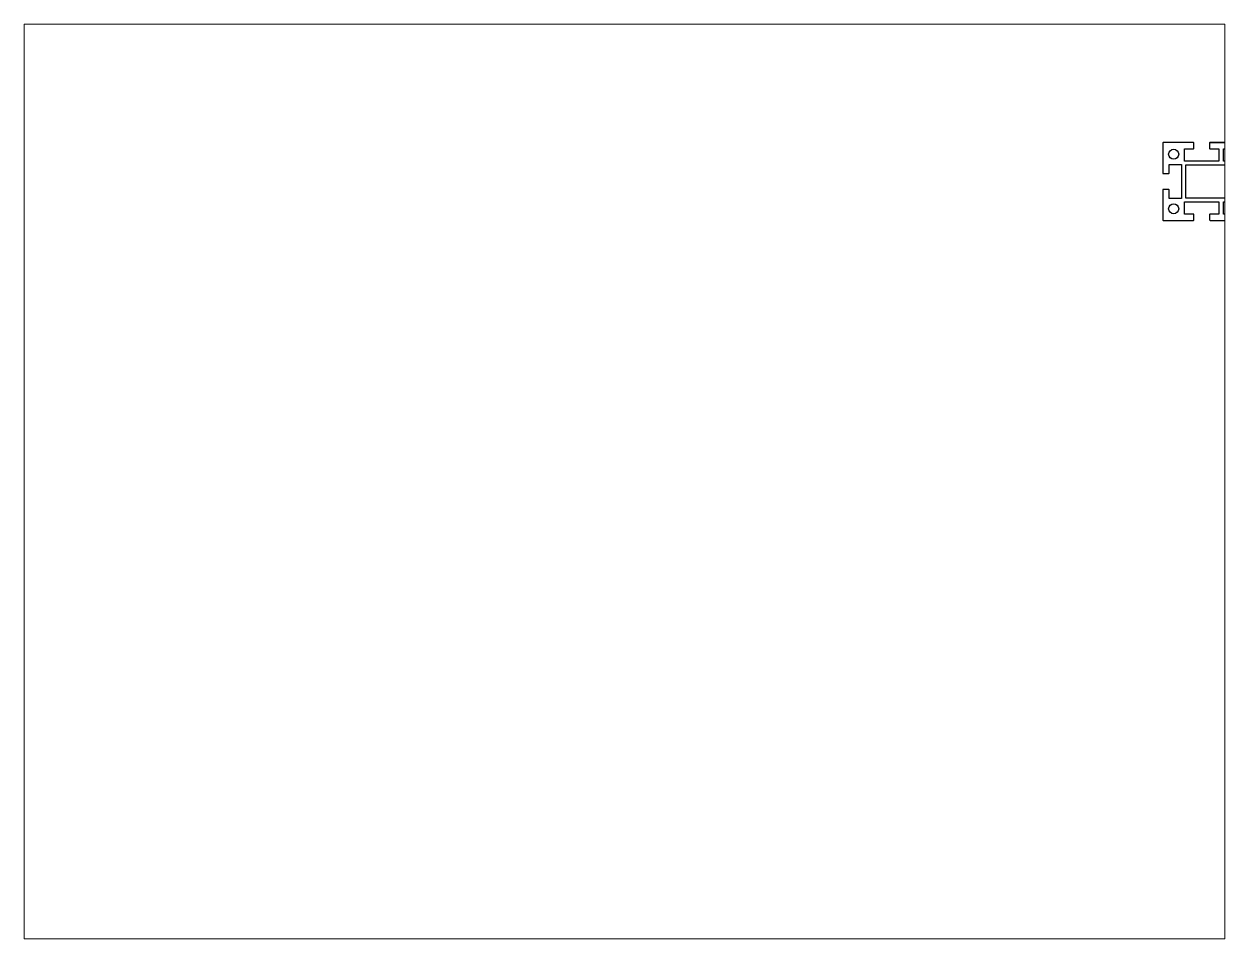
# Paper-space layout 'Layout1' of a CAD drawing. Extents: x 27 to 240, y 20 to 183.
# The model-space entities are those that its viewports show. They can reach past a viewport. Long polylines and large blocks are cut down to what shows.
import ezdxf

# ---------------------------------------------------------------- set-up
doc = ezdxf.new("R2010")
doc.units = 0
doc.header["$LTSCALE"] = 15
doc.layers.get('0').update_dxf_attribs({"linetype": 'CONTINUOUS'})

msp = doc.modelspace()

# ---------------------------------------------------------------- linework, layer by layer
for p, q in [((373.25, 239.17), (363.55, 239.17)), ((385.75, 239.17), (378.55, 239.17)), ((378.55, 239.17), (385.75, 239.17)), ((363.4, 239.02), (363.4, 229.34)), ((370.4, 237.17), (373.25, 237.17)), ((370.4, 233.17), (370.4, 237.17)), ((373.4, 237.32), (373.4, 239.02)), ((378.4, 239.02), (378.4, 237.32)), ((378.55, 237.17), (381.4, 237.17)), ((381.4, 237.17), (381.4, 233.17)), ((382.9, 237.17), (385.75, 237.17)), ((382.9, 233.17), (382.9, 237.17)), ((365.4, 232.17), (369.4, 232.17)), ((365.4, 229.34), (365.4, 232.17)), ((369.4, 232.17), (369.4, 221.17)), ((381.4, 233.17), (370.4, 233.17)), ((393.9, 233.17), (382.9, 233.17)), ((363.55, 229.19), (365.25, 229.19)), ((363.4, 223.99), (363.4, 214.32)), ((365.25, 224.14), (363.55, 224.14)), ((365.4, 221.17), (365.4, 223.99)), ((369.4, 221.17), (365.4, 221.17)), ((370.4, 220.17), (381.4, 220.17)), ((370.4, 216.17), (370.4, 220.17)), ((381.4, 220.17), (381.4, 216.17)), ((382.9, 220.17), (393.9, 220.17)), ((382.9, 216.17), (382.9, 220.17)), ((373.23, 216.17), (370.4, 216.17)), ((373.38, 214.32), (373.38, 216.02)), ((378.43, 216.02), (378.43, 214.32)), ((381.4, 216.17), (378.58, 216.17)), ((385.75, 216.17), (382.9, 216.17)), ((363.55, 214.17), (373.23, 214.17)), ((378.58, 214.17), (385.75, 214.17))]:
    msp.add_line(p, q)
msp.add_lwpolyline([(394.15, 221.42), (394.15, 231.92), (370.65, 231.92), (370.65, 221.42)], close=True)
for centre in [(366.9, 235.42), (366.9, 217.92)]:
    msp.add_circle(centre, 1.62)
for centre, start, end in [((363.55, 239.02), 90, 180), ((373.25, 239.02), 0, 90), ((378.55, 239.02), 90, 180), ((373.25, 237.32), 270, 0), ((378.55, 237.32), 180, 270), ((363.55, 229.34), 180, 270), ((365.25, 229.34), 270, 0), ((363.55, 223.99), 90, 180), ((365.25, 223.99), 0, 90), ((373.23, 216.02), 0, 90), ((378.58, 216.02), 90, 180), ((363.55, 214.32), 180, 270), ((373.23, 214.32), 270, 0), ((378.58, 214.32), 180, 270)]:
    msp.add_arc(centre, 0.15, start, end)

psp = doc.layouts.get("Layout1")

# ---------------------------------------------------------------- viewports
at = {"layer": '0', "color": 0, "linetype": 'BYBLOCK', "ltscale": 0.05}
psp.add_viewport(center=(133.35, 101.6), size=(213.36, 162.56), view_center_point=(190.51, 130.3), view_height=293.8955, dxfattribs=at)

doc.saveas('drawing.dxf')
